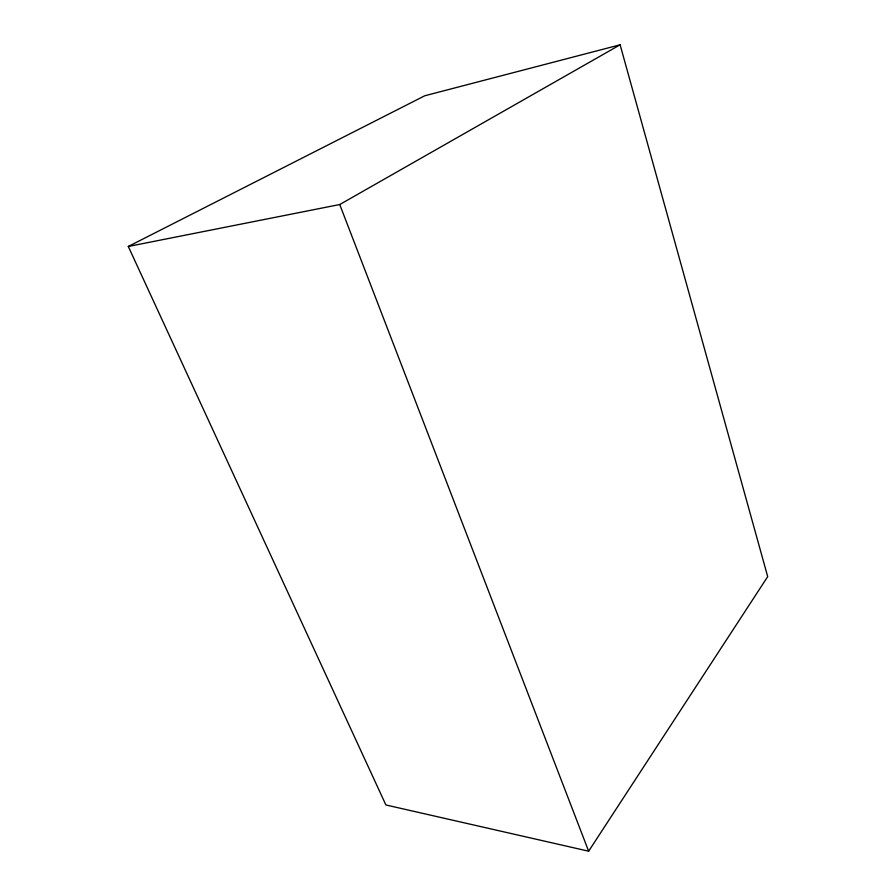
<?xml version="1.0" encoding="UTF-8"?>
<svg xmlns="http://www.w3.org/2000/svg" width="896" height="896" viewBox="0 0 896 896"><rect width="100%" height="100%" fill="white"/><g stroke="black" fill="none" stroke-linecap="round" stroke-linejoin="round"><path stroke-width="1.34" d="M588.65 851.2L767.704 576.632L620.122 44.8L424.794 95.76L128.296 246.467L385.896 804.966L588.65 851.2L339.741 204.534L128.296 246.467M339.741 204.534L620.122 44.8"/></g></svg>
